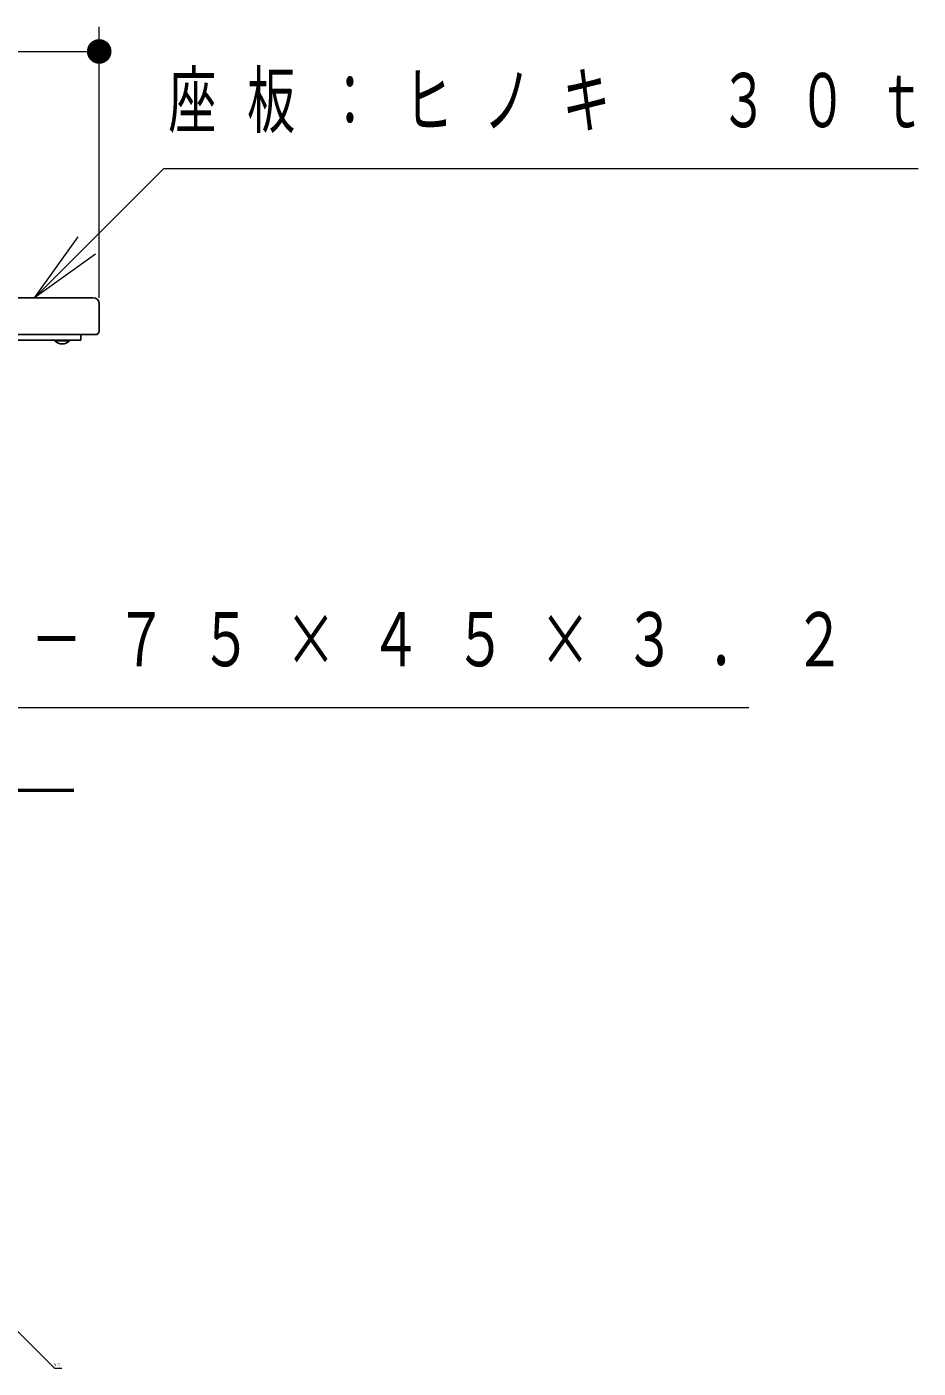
# Model space of a CAD drawing. Units: millimetres on the paper, scale 1:20. Extents: x -385 to 0, y 0 to 267.
# Drawn here: x -117 to -80.8, y 85.8 to 140.3 of the extents above; entities that cross this region are included whole.
import ezdxf

# ---------------------------------------------------------------- set-up
doc = ezdxf.new("R2010")
doc.units = ezdxf.units.MM
doc.layers.add('LY_1', color=7, linetype='Continuous', lineweight=25)
doc.styles.add('ＭＳ ゴシック', font='')
doc.styles.get('ＭＳ ゴシック').set_extended_font_data('MS Gothic')

# ---------------------------------------------------------------- blocks, each defined once
blk = doc.blocks.new('filled_dot')
at = {"color": 0, "linetype": 'Continuous', "lineweight": -2, "const_width": 1.25}
blk.add_lwpolyline([(-0.625, 0, 1), (0.625, 0, 1)], format="xyb", close=True, dxfattribs=at)

msp = doc.modelspace()

# ---------------------------------------------------------------- linework, layer by layer
at = {"layer": 'LY_1', "lineweight": 13}
for p, q in [((-114.088, 129.319), (-114.088, 140.319)), ((-159.588, 139.319), (-114.088, 139.319)), ((-116.713, 129.319), (-114.945, 131.794)), ((-116.713, 129.319), (-114.592, 131.441)), ((-114.238, 131.087), (-116.713, 129.319))]:
    msp.add_line(p, q, dxfattribs=at)
at = {"layer": 'LY_1', "color": 3}
for p, q in [((-114.338, 129.319), (-119.088, 129.319)), ((-114.088, 129.069), (-114.088, 127.969)), ((-114.238, 127.819), (-119.188, 127.819))]:
    msp.add_line(p, q, dxfattribs=at)
at = {"layer": 'LY_1'}
for p, q in [((-158.838, 127.819), (-114.838, 127.819)), ((-115.883, 127.594), (-115.883, 127.569)), ((-115.293, 127.594), (-115.883, 127.594)), ((-115.293, 127.569), (-115.883, 127.569)), ((-115.293, 127.594), (-115.293, 127.569))]:
    msp.add_line(p, q, dxfattribs=at)
at = {"layer": 'LY_1', "color": 4}
for p in [(-158.838, 127.594), (-114.838, 127.819)]:
    msp.add_line(p, (-114.838, 127.594), dxfattribs=at)
at = {"layer": 'LY_1', "lineweight": 50}
msp.add_line((-124.338, 109.319), (-115.118, 109.319), dxfattribs=at)
at = {"layer": 'LY_1', "lineweight": 13}
for points in [[(-116.713, 129.319), (-111.461, 134.572), (-80.843, 134.572)], [(-134.963, 120.355), (-127.286, 112.678), (-87.717, 112.678)], [(-121.838, 91.773), (-115.905, 85.846), (-115.605, 85.846)]]:
    msp.add_lwpolyline(points, dxfattribs=at)
at = {"layer": 'LY_1', "color": 3}
for centre, radius, start, end in [((-114.338, 129.069), 0.25, 0, 90), ((-114.238, 127.969), 0.15, 270, 0)]:
    msp.add_arc(centre, radius, start, end, dxfattribs=at)
at = {"layer": 'LY_1'}
msp.add_arc((-115.588, 127.839), 0.4, 222.4359, 317.5641, dxfattribs=at)

# ---------------------------------------------------------------- block references
at = {"layer": 'LY_1', "lineweight": 13, "xscale": 0.4, "yscale": 0.4, "rotation": 180}
msp.add_blockref('filled_dot', (-114.088, 139.319), dxfattribs=at)

# ---------------------------------------------------------------- texts
at = {"layer": 'LY_1', "attachment_point": 4, "style": 'ＭＳ ゴシック'}
for s, insert, char_height in [('\\T1.64;\\W0.65;座板：ヒノキ\u3000３０ｔ', (-111.28, 137.222), 2.199), ('\\T1.64;\\W0.7;脚：□－７５×４５×３．２', (-127.204, 115.328), 2.199), ('\\T1.64;\\W0.6;砕石', (-115.926, 85.978), 0.11)]:
    msp.add_mtext(s, dxfattribs=dict(at, insert=insert, char_height=char_height))

doc.saveas('drawing.dxf')
